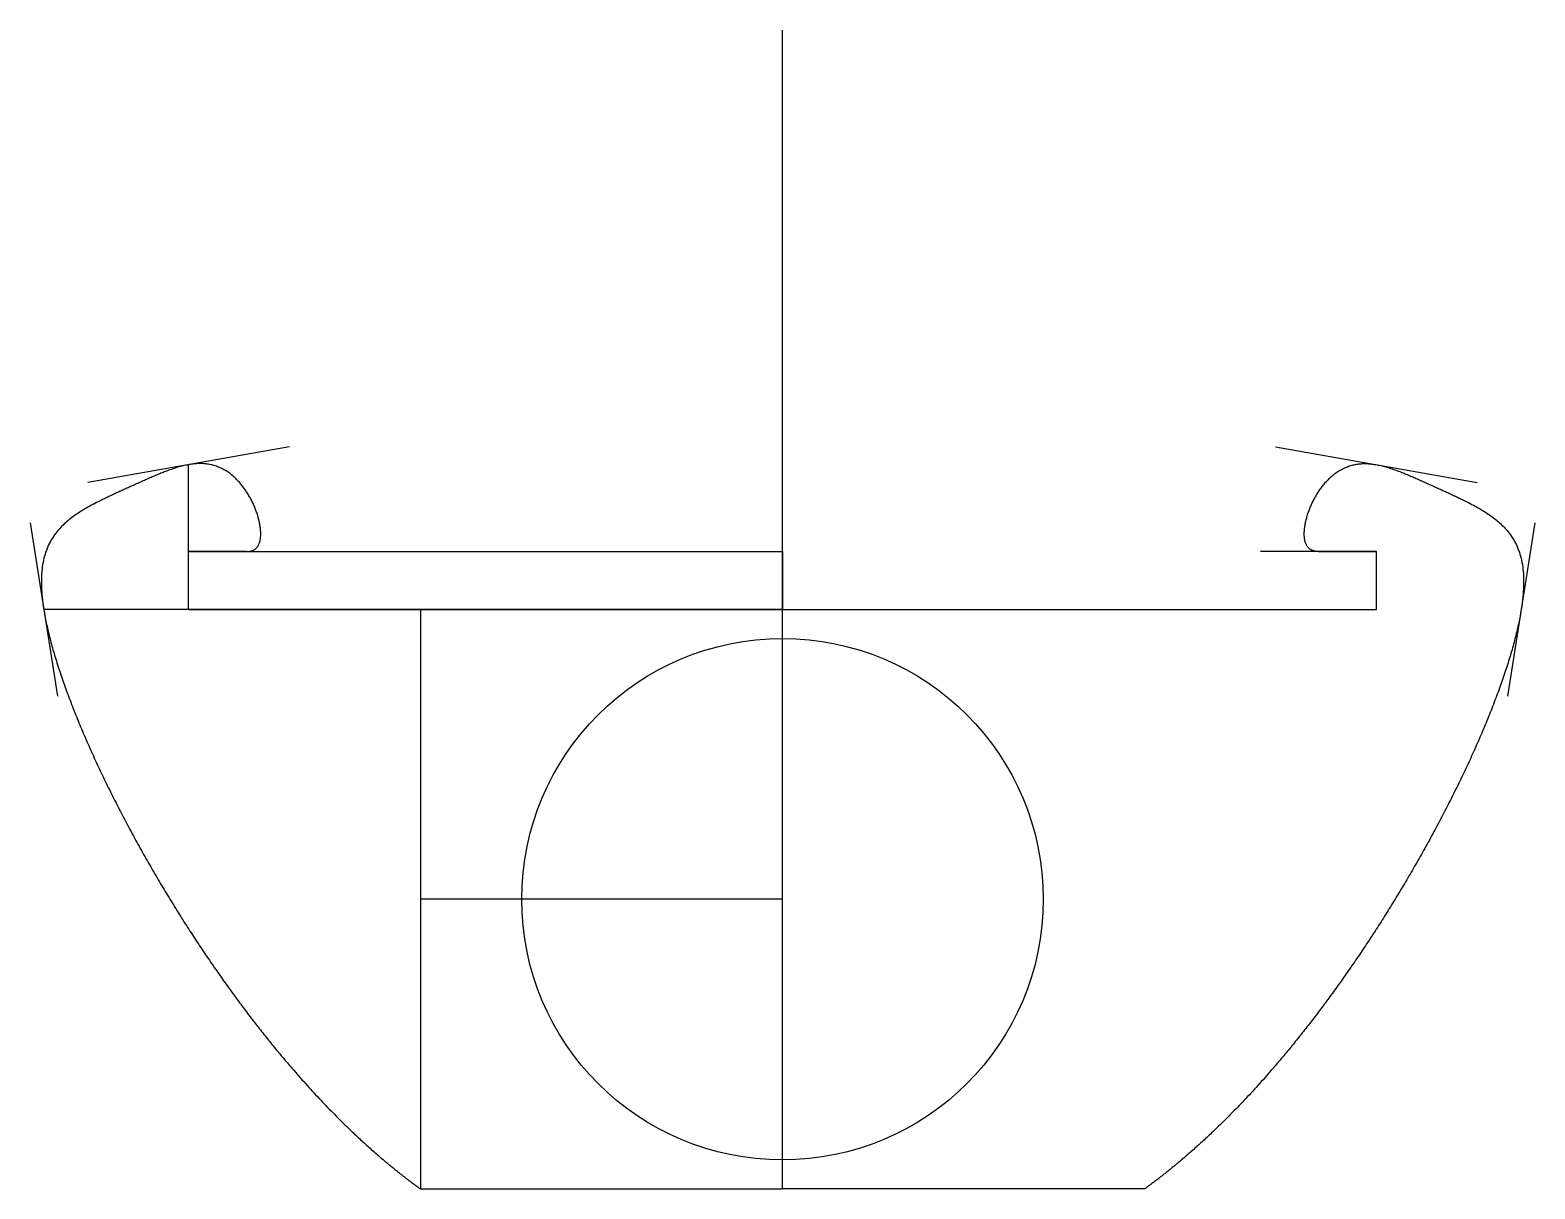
# Model space of a CAD drawing. Header units: millimetres. Extents: x -26 to 26, y -20 to 20.
import ezdxf

# ---------------------------------------------------------------- set-up
doc = ezdxf.new("R2010")
doc.units = ezdxf.units.MM
doc.layers.get('0').update_dxf_attribs({"linetype": 'CONTINUOUS'})

msp = doc.modelspace()

# ---------------------------------------------------------------- linework, layer by layer
for p, q in [((0, 0), (0, 20)), ((-17.022, 5.612), (-23.978, 4.388)), ((17.022, 5.612), (23.978, 4.388)), ((-20.5, 0), (-20.5, 5)), ((-25.974, 2.987), (-25.026, -2.987)), ((25.974, 2.987), (25.026, -2.987)), ((-20.5, 0), (-20.5, 2)), ((-20.5, 2), (0, 2)), ((-20.5, 2), (-18.5, 2)), ((-20.5, 2), (-16.5, 2)), ((-18.5, 2), (-20.5, 2)), ((0, 2), (0, 0)), ((20.5, 2), (16.5, 2)), ((18.5, 2), (20.5, 2)), ((20.5, 0), (20.5, 2)), ((-20.5, 0), (-25.5, 0)), ((0, 0), (-20.5, 0)), ((0, 0), (-20.5, 0)), ((-20.5, 0), (0, 0)), ((-12.5, 0), (-12.5, -20)), ((0, -20), (0, 0)), ((0, -20), (0, 0)), ((0, 0), (20.5, 0)), ((0, -10), (-12.5, -10)), ((-12.5, -20), (0, -20)), ((12.5, -20), (0, -20))]:
    msp.add_line(p, q)
msp.add_circle((0, -10), 9)
for points in [[(-18.5, 2), (-18.263, 2), (-17.935, 2.188), (-17.886, 3.03), (-18.586, 4.733), (-20.134, 5.446), (-21.947, 4.435), (-23.853, 3.699), (-25.299, 2.807), (-25.85, 1.279), (-25.316, -1.391), (-24.114, -4.537), (-22.483, -7.82), (-20.616, -10.969), (-18.629, -13.834), (-16.595, -16.328), (-14.957, -18.001), (-13.729, -19.071), (-12.91, -19.704), (-12.5, -20)], [(18.5, 2), (18.263, 2), (17.935, 2.188), (17.886, 3.03), (18.586, 4.733), (20.134, 5.446), (21.947, 4.435), (23.853, 3.699), (25.299, 2.807), (25.85, 1.279), (25.316, -1.391), (24.114, -4.537), (22.483, -7.82), (20.616, -10.969), (18.629, -13.834), (16.595, -16.328), (14.957, -18.001), (13.729, -19.071), (12.91, -19.704), (12.5, -20)]]:
    msp.add_open_spline(points, degree=5)

doc.saveas('drawing.dxf')
